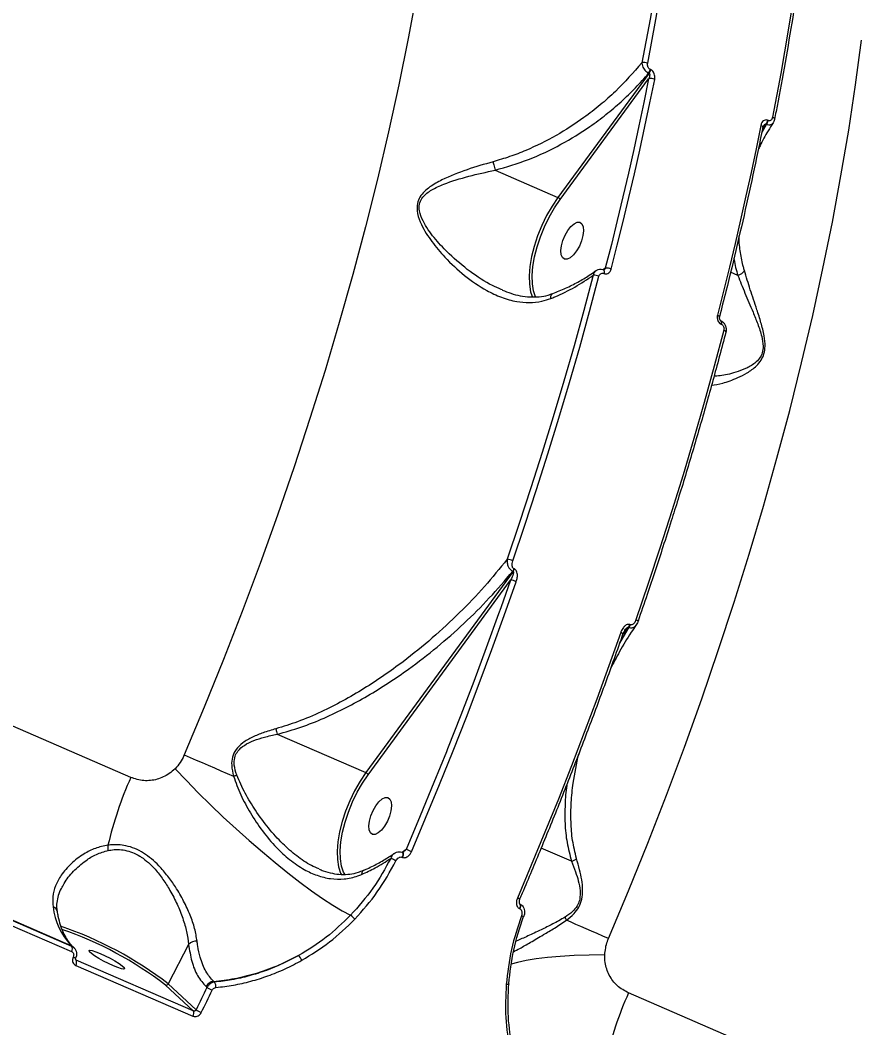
# Model space of a CAD drawing. Header units: millimetres. Extents: x -6901 to 7060, y -7557 to 6158.
# Drawn here: x 2830.2 to 3019.5, y -3269.2 to -3041.9 of the extents above; entities that cross this region are included whole.
import ezdxf

# ---------------------------------------------------------------- set-up
doc = ezdxf.new("R2010")
doc.units = ezdxf.units.MM
for name, color, linetype in [('DIKOM_ОБЪЕКТ', 7, 'Continuous'), ('DIKOM_РАЗМЕР_ЗОНА', 7, 'Continuous'), ('DIKOM_РАЗМЕР_ОБЪЕКТА', 7, 'Continuous')]:
    doc.layers.add(name, color=color, linetype=linetype)
doc.styles.add('style1', font='arial.ttf', dxfattribs={"width": 0.8})
doc.dimstyles.new('1-50', dxfattribs={"dimtxt": 300, "dimasz": 200, "dimexe": 100, "dimexo": 0, "dimgap": 100, "dimtad": 1, "dimtxsty": 'style1', "dimcen": 200, "dimclrd": 7, "dimclre": 7, "dimclrt": 7, "dimadec": 1, "dimazin": 2, "dimtfac": 1, "dimtmove": 0, "dimatfit": 2, "dimfxl": 0, "dimlwd": 25, "dimlwe": 18, "dimarcsym": 0})

# ---------------------------------------------------------------- blocks, each defined once
blk = doc.blocks.new('*D1')
at = {"layer": 'Defpoints', "color": 0, "transparency": 16777216}
for p in [(-4076.66, -462.32), (4983.51, -3127.59), (4983.51, -6854.07)]:
    blk.add_point(p, dxfattribs=at)
at = {"layer": 'DIKOM_РАЗМЕР_ОБЪЕКТА', "color": 7, "lineweight": 18, "transparency": 16777216}
for p, q in [((-4076.66, -462.32), (-4076.66, -6954.07)), ((4983.51, -3127.59), (4983.51, -6954.07))]:
    blk.add_line(p, q, dxfattribs=at)
at = {"layer": 'DIKOM_РАЗМЕР_ОБЪЕКТА', "color": 7, "lineweight": 25, "transparency": 16777216}
blk.add_line((-3876.66, -6854.07), (4783.51, -6854.07), dxfattribs=at)
at = {"layer": 'DIKOM_РАЗМЕР_ОБЪЕКТА', "color": 7, "transparency": 16777216}
for points in [[(-3876.66, -6820.74), (-3876.66, -6887.4), (-4076.66, -6854.07)], [(4783.51, -6820.74), (4783.51, -6887.4), (4983.51, -6854.07)]]:
    blk.add_solid(points, dxfattribs=at)
at = {"layer": 'DIKOM_РАЗМЕР_ОБЪЕКТА', "color": 7, "transparency": 16777216, "insert": (453.43, -6600.9), "char_height": 300, "attachment_point": 5, "style": 'style1'}
blk.add_mtext('9050', dxfattribs=at)
blk = doc.blocks.new('*D2')
at = {"layer": 'Defpoints', "color": 0, "transparency": 16777216}
for p in [(-1102.73, 4151.17), (-5819.23, -4492.42), (4721.24, -4492.42)]:
    blk.add_point(p, dxfattribs=at)
at = {"layer": 'DIKOM_РАЗМЕР_ОБЪЕКТА', "color": 7, "lineweight": 18, "transparency": 16777216}
for p, q in [((-1102.73, 4151.17), (-5919.23, 4151.17)), ((4721.24, -4492.42), (-5919.23, -4492.42))]:
    blk.add_line(p, q, dxfattribs=at)
at = {"layer": 'DIKOM_РАЗМЕР_ОБЪЕКТА', "color": 7, "lineweight": 25, "transparency": 16777216}
blk.add_line((-5819.23, 3951.17), (-5819.23, -4292.42), dxfattribs=at)
at = {"layer": 'DIKOM_РАЗМЕР_ОБЪЕКТА', "color": 7, "transparency": 16777216}
for points in [[(-5852.56, 3951.17), (-5785.89, 3951.17), (-5819.23, 4151.17)], [(-5852.56, -4292.42), (-5785.89, -4292.42), (-5819.23, -4492.42)]]:
    blk.add_solid(points, dxfattribs=at)
at = {"layer": 'DIKOM_РАЗМЕР_ОБЪЕКТА', "color": 7, "transparency": 16777216, "insert": (-6072.4, -170.63), "char_height": 300, "attachment_point": 5, "rotation": 90, "style": 'style1'}
blk.add_mtext('8650', dxfattribs=at)
blk = doc.blocks.new('*D3')
at = {"layer": 'Defpoints', "color": 0, "transparency": 16777216}
for p in [(-1553.27, 6158.28), (-6450.85, -6312.94), (5659.92, -6312.94)]:
    blk.add_point(p, dxfattribs=at)
at = {"layer": 'DIKOM_РАЗМЕР_ЗОНА', "color": 7, "lineweight": 18, "transparency": 16777216}
for p, q in [((-1553.27, 6158.28), (-6550.85, 6158.28)), ((5659.92, -6312.94), (-6550.85, -6312.94))]:
    blk.add_line(p, q, dxfattribs=at)
at = {"layer": 'DIKOM_РАЗМЕР_ЗОНА', "color": 7, "lineweight": 25, "transparency": 16777216}
blk.add_line((-6450.85, 5958.28), (-6450.85, -6112.94), dxfattribs=at)
at = {"layer": 'DIKOM_РАЗМЕР_ЗОНА', "color": 7, "transparency": 16777216}
for points in [[(-6484.18, 5958.28), (-6417.52, 5958.28), (-6450.85, 6158.28)], [(-6484.18, -6112.94), (-6417.52, -6112.94), (-6450.85, -6312.94)]]:
    blk.add_solid(points, dxfattribs=at)
at = {"layer": 'DIKOM_РАЗМЕР_ЗОНА', "color": 7, "transparency": 16777216, "insert": (-6704.02, -77.33), "char_height": 300, "attachment_point": 5, "rotation": 90, "style": 'style1'}
blk.add_mtext('12500', dxfattribs=at)
blk = doc.blocks.new('*D4')
at = {"layer": 'Defpoints', "color": 0, "transparency": 16777216}
for p in [(-5588.2, -1083.32), (7059.54, -2218.88), (7059.54, -7457.08)]:
    blk.add_point(p, dxfattribs=at)
at = {"layer": 'DIKOM_РАЗМЕР_ЗОНА', "color": 7, "lineweight": 18, "transparency": 16777216}
for p, q in [((-5588.2, -1083.32), (-5588.2, -7557.08)), ((7059.54, -2218.88), (7059.54, -7557.08))]:
    blk.add_line(p, q, dxfattribs=at)
at = {"layer": 'DIKOM_РАЗМЕР_ЗОНА', "color": 7, "lineweight": 25, "transparency": 16777216}
blk.add_line((-5388.2, -7457.08), (6859.54, -7457.08), dxfattribs=at)
at = {"layer": 'DIKOM_РАЗМЕР_ЗОНА', "color": 7, "transparency": 16777216}
for points in [[(-5388.2, -7423.74), (-5388.2, -7490.41), (-5588.2, -7457.08)], [(6859.54, -7423.74), (6859.54, -7490.41), (7059.54, -7457.08)]]:
    blk.add_solid(points, dxfattribs=at)
at = {"layer": 'DIKOM_РАЗМЕР_ЗОНА', "color": 7, "transparency": 16777216, "insert": (735.67, -7203.9), "char_height": 300, "attachment_point": 5, "style": 'style1'}
blk.add_mtext('12650', dxfattribs=at)

msp = doc.modelspace()

# ---------------------------------------------------------------- linework, layer by layer
at = {"layer": 'DIKOM_ОБЪЕКТ', "color": 7, "linetype": 'Continuous', "lineweight": 15}
for p, q in [((2972.006, -3053.9), (2951.458, -3081.893)), ((2971.921, -3053.863), (2972.006, -3053.9)), ((2972.371, -3053.068), (2972.285, -3053.031)), ((2951.957, -3082.361), (2971.917, -3055.169)), ((2998.501, -3065.375), (2997.424, -3067.231)), ((2997.577, -3066.481), (2998.416, -3065.338)), ((2998.416, -3065.338), (2998.501, -3065.375)), ((2998.866, -3064.542), (2998.78, -3064.505)), ((2937.296, -3075.76), (2951.458, -3081.893)), ((2855.134, -3212.704), (2566.277, -3087.606)), ((2962.144, -3097.865), (2961.683, -3098.248)), ((2961.718, -3098.24), (2961.745, -3098.252)), ((2961.832, -3099.014), (2961.859, -3099.025)), ((2992.03, -3099.464), (2990.386, -3098.752)), ((2938.94, -3102.752), (2938.675, -3102.634)), ((2945.341, -3103.38), (2945.706, -3104.422)), ((2988.155, -3109.69), (2988.182, -3109.701)), ((2988.268, -3110.463), (2988.296, -3110.475)), ((2941.647, -3165.691), (2941.546, -3165.647)), ((2941.357, -3166.253), (2908.157, -3211.63)), ((2908.656, -3212.097), (2940.789, -3168.178)), ((2940.789, -3168.178), (2938.576, -3174.447)), ((2941.256, -3166.209), (2941.357, -3166.253)), ((2967.476, -3178.85), (2965.365, -3182.43)), ((2965.98, -3180.69), (2967.376, -3178.807)), ((2967.376, -3178.807), (2967.476, -3178.85)), ((2967.772, -3178.282), (2967.672, -3178.239)), ((2888.145, -3202.963), (2908.157, -3211.63)), ((2773.136, -3220.937), (2841.637, -3250.603)), ((2773.258, -3222.299), (2841.758, -3251.965)), ((2841.858, -3250.809), (2773.358, -3221.143)), ((2916.335, -3229.617), (2916.407, -3229.648)), ((2917.202, -3228.929), (2916.364, -3229.63)), ((2954.527, -3231.605), (2947.676, -3228.638)), ((2916.34, -3230.704), (2916.412, -3230.736)), ((2942.776, -3242.281), (2942.853, -3242.314)), ((2942.781, -3241.198), (2942.848, -3241.227)), ((2841.637, -3250.603), (2841.858, -3250.809)), ((2842.089, -3250.898), (2842.312, -3251.104)), ((2868.156, -3250.372), (2863.571, -3259.265)), ((2842.818, -3253.933), (2842.657, -3253.783)), ((2842.818, -3253.933), (2842.706, -3253.856)), ((2869.228, -3265.37), (2842.818, -3253.933)), ((2842.716, -3255.094), (2869.125, -3266.532)), ((2874.011, -3258.878), (2873.826, -3258.706)), ((2862.931, -3259.527), (2869.228, -3265.37)), ((2869.849, -3265.092), (2863.571, -3259.265)), ((2872.112, -3259.885), (2872.313, -3260.072)), ((3256.232, -3386.411), (2967.375, -3261.314))]:
    msp.add_line(p, q, dxfattribs=at)
at = {"layer": 'DIKOM_ОБЪЕКТ', "color": 7, "linetype": 'Continuous', "lineweight": 15, "flags": 128}
for points in [[(2980.758, -2975.443), (2980.021, -2984.576), (2979.123, -2993.83), (2978.063, -3003.196), (2976.844, -3012.67), (2975.465, -3022.245), (2973.928, -3031.913), (2972.234, -3041.669), (2970.384, -3051.506)], [(2971.704, -3051.625), (2973.559, -3041.767), (2975.257, -3031.989), (2976.797, -3022.299), (2978.179, -3012.703), (2979.401, -3003.209), (2980.463, -2993.821), (2981.363, -2984.547), (2982.102, -2975.394)], [(3010.261, -2987.589), (3009.522, -2996.743), (3008.622, -3006.016), (3007.56, -3015.404), (3006.338, -3024.899), (3004.956, -3034.494), (3003.416, -3044.184), (3001.718, -3053.962), (2999.864, -3063.82)], [(2919.635, -3035.613), (2917.7, -3046.025), (2915.575, -3056.528), (2913.261, -3067.113), (2910.76, -3077.77), (2908.075, -3088.489), (2905.207, -3099.26), (2902.161, -3110.074), (2898.938, -3120.919), (2895.541, -3131.787), (2891.975, -3142.666), (2888.241, -3153.548), (2884.344, -3164.421), (2880.287, -3175.275), (2876.074, -3186.102), (2871.709, -3196.889), (2867.195, -3207.628)], [(2962.848, -3249.053), (2967.361, -3238.314), (2971.727, -3227.527), (2975.94, -3216.701), (2979.997, -3205.846), (2983.894, -3194.973), (2987.628, -3184.092), (2991.194, -3173.212), (2994.591, -3162.345), (2997.814, -3151.499), (3000.86, -3140.685), (3003.728, -3129.914), (3006.413, -3119.195), (3008.914, -3108.538), (3011.228, -3097.953), (3013.353, -3087.45), (3015.288, -3077.039), (3017.029, -3066.729), (3018.577, -3056.53), (3019.928, -3046.452)], [(2971.917, -3055.169), (2970.846, -3060.446), (2969.732, -3065.741), (2968.574, -3071.056), (2967.373, -3076.387), (2966.13, -3081.735), (2964.843, -3087.098), (2963.515, -3092.475), (2962.144, -3097.865)], [(2963.481, -3098.075), (2964.856, -3092.672), (2966.187, -3087.282), (2967.477, -3081.906), (2968.723, -3076.546), (2969.927, -3071.201), (2971.087, -3065.875), (2972.204, -3060.566), (2973.277, -3055.277)], [(2997.211, -3065.642), (2996.138, -3070.931), (2995.021, -3076.24), (2993.861, -3081.567), (2992.657, -3086.911), (2991.411, -3092.271), (2990.121, -3097.647), (2988.789, -3103.037), (2987.415, -3108.44)], [(2997.657, -3066.087), (2997.66, -3066.05), (2997.638, -3065.968), (2997.58, -3065.883), (2997.486, -3065.798), (2997.362, -3065.717), (2997.211, -3065.642)], [(3000.308, -3064.268), (3000.31, -3064.212), (3000.282, -3064.132), (3000.221, -3064.05), (3000.128, -3063.969), (3000.008, -3063.891), (2999.864, -3063.82)], [(2951.458, -3081.893), (2950.137, -3083.846), (2948.912, -3085.977), (2947.813, -3088.236), (2946.864, -3090.571), (2946.089, -3092.927), (2945.505, -3095.249), (2945.126, -3097.483), (2944.96, -3099.576), (2945.013, -3101.479), (2945.282, -3103.149), (2945.341, -3103.38)], [(2946.484, -3104.437), (2946.431, -3104.327), (2945.967, -3102.972), (2945.706, -3101.353), (2945.655, -3099.508), (2945.816, -3097.478), (2946.183, -3095.312), (2946.75, -3093.06), (2947.502, -3090.776), (2948.421, -3088.512), (2949.488, -3086.321), (2950.675, -3084.255), (2951.957, -3082.361)], [(2954.396, -3088.453), (2955.119, -3087.814), (2955.806, -3087.485), (2956.403, -3087.493), (2956.86, -3087.838), (2957.141, -3088.492), (2957.223, -3089.402), (2957.099, -3090.493), (2956.779, -3091.678), (2956.29, -3092.861), (2955.67, -3093.946), (2954.971, -3094.844), (2954.248, -3095.484), (2953.56, -3095.813), (2952.963, -3095.805), (2952.506, -3095.459), (2952.225, -3094.806), (2952.143, -3093.896), (2952.267, -3092.804), (2952.587, -3091.619), (2953.076, -3090.436), (2953.696, -3089.352), (2954.396, -3088.453)], [(2959.422, -3099.441), (2957.303, -3107.395), (2955.094, -3115.371), (2952.797, -3123.365), (2950.412, -3131.374), (2947.941, -3139.394), (2945.385, -3147.423), (2942.744, -3155.457), (2940.02, -3163.492)], [(2941.274, -3163.858), (2944.003, -3155.806), (2946.65, -3147.754), (2949.212, -3139.708), (2951.688, -3131.669), (2954.078, -3123.643), (2956.381, -3115.631), (2958.594, -3107.637), (2960.718, -3099.666)], [(2961.718, -3098.24), (2961.724, -3098.243), (2961.807, -3098.315), (2961.862, -3098.436), (2961.884, -3098.6), (2961.874, -3098.796), (2961.832, -3099.014)], [(2961.742, -3098.251), (2961.751, -3098.255), (2961.834, -3098.327), (2961.889, -3098.448), (2961.912, -3098.612), (2961.901, -3098.808), (2961.859, -3099.025)], [(2987.871, -3108.838), (2987.874, -3108.803), (2987.849, -3108.736), (2987.788, -3108.664), (2987.692, -3108.588), (2987.567, -3108.513), (2987.415, -3108.44)], [(2988.152, -3109.688), (2988.161, -3109.692), (2988.244, -3109.764), (2988.298, -3109.886), (2988.321, -3110.049), (2988.311, -3110.246), (2988.268, -3110.463)], [(2988.182, -3109.701), (2988.188, -3109.704), (2988.271, -3109.776), (2988.326, -3109.897), (2988.348, -3110.061), (2988.338, -3110.257), (2988.296, -3110.475)], [(2988.878, -3111.861), (2986.716, -3119.972), (2984.461, -3128.106), (2982.114, -3136.259), (2979.677, -3144.427), (2977.15, -3152.607), (2974.535, -3160.794), (2971.833, -3168.987), (2969.044, -3177.181)], [(2989.335, -3112.256), (2989.334, -3112.207), (2989.303, -3112.142), (2989.239, -3112.073), (2989.144, -3112.001), (2989.022, -3111.93), (2988.878, -3111.861)], [(2918.432, -3229.451), (2921.627, -3221.901), (2924.755, -3214.328), (2927.817, -3206.734), (2930.81, -3199.122), (2933.733, -3191.496), (2936.586, -3183.857), (2939.367, -3176.21), (2942.076, -3168.556)], [(2938.576, -3174.447), (2938.087, -3175.814), (2935.313, -3183.443), (2932.467, -3191.064), (2929.55, -3198.672), (2926.564, -3206.266), (2926.309, -3206.905)], [(2965.631, -3180.005), (2962.955, -3187.537), (2960.209, -3195.064), (2957.394, -3202.582), (2954.51, -3210.088), (2951.559, -3217.579), (2948.542, -3225.053), (2945.46, -3232.506), (2942.314, -3239.937)], [(2926.309, -3206.905), (2923.51, -3213.842), (2920.389, -3221.397), (2917.202, -3228.929)], [(2867.195, -3207.628), (2868.517, -3208.2), (2869.862, -3208.781), (2871.228, -3209.371), (2872.613, -3209.969), (2874.015, -3210.573), (2875.432, -3211.183), (2876.862, -3211.798), (2878.301, -3212.417)], [(2865.11, -3210.743), (2867.66, -3213.431), (2870.343, -3216.162), (2873.133, -3218.908), (2876.002, -3221.642), (2878.922, -3224.336), (2881.864, -3226.966), (2884.799, -3229.504), (2887.698, -3231.925), (2890.532, -3234.206), (2893.274, -3236.324), (2895.896, -3238.257), (2898.373, -3239.989), (2900.679, -3241.499), (2902.793, -3242.776), (2904.693, -3243.804)], [(2908.157, -3211.63), (2906.836, -3213.583), (2905.611, -3215.714), (2904.511, -3217.973), (2903.563, -3220.308), (2902.788, -3222.664), (2902.204, -3224.986), (2901.824, -3227.22), (2901.659, -3229.313), (2901.712, -3231.216), (2901.981, -3232.886), (2902.04, -3233.117)], [(2903.373, -3234.529), (2903.13, -3234.063), (2902.665, -3232.709), (2902.405, -3231.089), (2902.354, -3229.243), (2902.515, -3227.214), (2902.882, -3225.048), (2903.449, -3222.796), (2904.201, -3220.512), (2905.121, -3218.247), (2906.187, -3216.057), (2907.375, -3213.991), (2908.656, -3212.097)], [(2911.094, -3218.19), (2911.817, -3217.551), (2912.505, -3217.222), (2913.102, -3217.23), (2913.559, -3217.575), (2913.84, -3218.229), (2913.922, -3219.138), (2913.798, -3220.23), (2913.478, -3221.415), (2912.989, -3222.598), (2912.369, -3223.683), (2911.669, -3224.581), (2910.946, -3225.221), (2910.259, -3225.55), (2909.662, -3225.541), (2909.205, -3225.196), (2908.924, -3224.542), (2908.842, -3223.633), (2908.966, -3222.541), (2909.286, -3221.356), (2909.775, -3220.173), (2910.395, -3219.089), (2911.094, -3218.19)], [(2916.334, -3229.617), (2916.387, -3229.65), (2916.465, -3229.77), (2916.5, -3229.952), (2916.49, -3230.182), (2916.435, -3230.439), (2916.34, -3230.704)], [(2916.411, -3229.65), (2916.459, -3229.682), (2916.537, -3229.802), (2916.572, -3229.984), (2916.562, -3230.213), (2916.507, -3230.47), (2916.412, -3230.736)], [(2902.04, -3233.117), (2902.46, -3234.282), (2902.628, -3234.614)], [(2942.777, -3241.196), (2942.824, -3241.228), (2942.901, -3241.349), (2942.936, -3241.531), (2942.925, -3241.76), (2942.871, -3242.016), (2942.776, -3242.281)], [(2942.847, -3241.227), (2942.902, -3241.262), (2942.979, -3241.383), (2943.014, -3241.565), (2943.003, -3241.793), (2942.948, -3242.05), (2942.853, -3242.314)], [(2962.848, -3249.053), (2961.552, -3248.491), (2960.284, -3247.941), (2959.045, -3247.403), (2957.837, -3246.877), (2956.663, -3246.366), (2955.524, -3245.869), (2954.422, -3245.388), (2953.358, -3244.922)], [(2841.637, -3250.603), (2841.941, -3250.777), (2842.089, -3250.898)], [(2851.237, -3255.211), (2850.13, -3254.701), (2848.99, -3254.119), (2847.909, -3253.511), (2846.976, -3252.928), (2846.265, -3252.416), (2845.835, -3252.017), (2845.72, -3251.762), (2845.93, -3251.674), (2846.447, -3251.759), (2847.23, -3252.009), (2848.215, -3252.406), (2849.322, -3252.916), (2850.463, -3253.498), (2851.543, -3254.105), (2852.477, -3254.689), (2853.187, -3255.2), (2853.617, -3255.6), (2853.732, -3255.854), (2853.523, -3255.942), (2853.005, -3255.858), (2852.223, -3255.607), (2851.237, -3255.211)], [(2962.016, -3252.711), (2958.469, -3252.759), (2955.116, -3252.875), (2951.988, -3253.059), (2949.119, -3253.307), (2946.535, -3253.618), (2944.262, -3253.989), (2942.323, -3254.416), (2940.915, -3254.832)], [(2872.313, -3260.072), (2872.006, -3260.7), (2871.699, -3261.329), (2871.392, -3261.957), (2871.084, -3262.584), (2870.776, -3263.212), (2870.468, -3263.839), (2870.159, -3264.465), (2869.849, -3265.092)], [(2871.028, -3265.727), (2871.338, -3265.099), (2871.647, -3264.471), (2871.957, -3263.842), (2872.266, -3263.213), (2872.574, -3262.584), (2872.882, -3261.955), (2873.19, -3261.325), (2873.497, -3260.695)], [(2940.357, -3259.249), (2940.401, -3259.287), (2940.41, -3259.324), (2940.384, -3259.358), (2940.324, -3259.387), (2940.232, -3259.411), (2940.111, -3259.43), (2939.966, -3259.441), (2939.801, -3259.445)]]:
    msp.add_lwpolyline(points, dxfattribs=at)
at = {"layer": 'DIKOM_ОБЪЕКТ', "color": 7, "linetype": 'Continuous', "lineweight": 15}
for centre, radius, start, end in [((2970.876, -3053.431), 1.986, 65.35054, 104.34269), ((2970.159, -3052.595), 2.17, 324.24998, 348.42328), ((2970.246, -3052.633), 2.169, 324.24843, 348.4386), ((2972.454, -3057.025), 1.932, 64.78263, 106.15133), ((2996.657, -3064.071), 2.167, 324.2392, 348.44782), ((2996.739, -3064.107), 2.171, 324.25996, 348.42706), ((2951.114, -3082.759), 0.932, 25.26384, 68.3248), ((2959.645, -3102.003), 2.572, 65.32953, 94.97265), ((2962.454, -3100.257), 2.412, 64.79129, 97.38726), ((2939.332, -3168.165), 4.724, 65.73789, 81.62853), ((2939.495, -3164.945), 2.169, 324.32905, 341.10183), ((2939.591, -3164.986), 2.174, 324.34875, 341.08213), ((2940.119, -3172.84), 4.71, 65.457, 81.82372), ((2968.849, -3178.008), 0.85, 37.25701, 76.7481), ((2965.63, -3177.539), 2.158, 323.9964, 341.0608), ((2965.731, -3177.582), 2.158, 323.9964, 341.0608), ((2965.445, -3180.83), 0.846, 37.68917, 77.29716), ((2934.344, -3247.853), 86.659, 156.07107, 166.74939), ((2871.944, -3192.27), 21.126, 287.51289, 289.60359), ((2907.812, -3212.499), 0.935, 25.46272, 68.35276), ((2846.623, -3228.712), 3.446, 352.32242, 12.09475), ((2886.208, -3303.631), 80.876, 66.51988, 67.46676), ((2903.379, -3253.562), 24.87, 62.33612, 65.33612), ((2953.7, -3228.8), 2.925, 286.41879, 311.86907), ((2937.363, -3251.782), 12.837, 64.80349, 67.31589), ((2852.651, -3240.268), 15.104, 186.07153, 223.17754), ((2837.176, -3243.135), 1.348, 11.84214, 70.26017), ((2901.59, -3248.309), 5.471, 41.79236, 55.43634), ((2944.714, -3240.109), 4.078, 248.56997, 256.50165), ((2950.031, -3245.952), 3.483, 17.18988, 29.60148), ((2811.76, -3326.772), 85.097, 52.49374, 71.11924), ((2812.54, -3325.245), 82.814, 52.52007, 70.93367), ((2869.917, -3252.107), 2.472, 85.98738, 135.40091), ((2840.795, -3251.299), 1.171, 325.35155, 24.76532), ((2842.734, -3252.248), 1.136, 238.56307, 267.51438), ((2841.751, -3254.424), 1.175, 325.21332, 24.69114), ((2890.889, -3255.094), 3.04, 21.97361, 46.51637), ((2874.049, -3260.866), 2.172, 95.89049, 153.13755), ((2872.521, -3259.931), 1.825, 355.04136, 35.2497), ((2863.108, -3259.045), 0.513, 249.86122, 334.58234), ((2876.44, -3253.666), 7.62, 237.20404, 247.27793), ((3046.599, -3296.467), 86.673, 156.07192, 166.74855), ((2868.161, -3265.861), 1.175, 325.19951, 24.70494), ((2873.619, -3259.512), 6.733, 235.95797, 247.3676)]:
    msp.add_arc(centre, radius, start, end, dxfattribs=at)
for points, knots in [([(3010.697, -2988.099), (3010.571, -2989.771), (3010.207, -2994.62), (3009.468, -3002.75), (3008.423, -3012.524), (3007.2, -3022.42), (3005.803, -3032.427), (3004.232, -3042.538), (3002.518, -3052.567), (3001.171, -3059.832), (3000.422, -3063.683), (3000.308, -3064.268)], [0, 0, 0, 0, 0.06885, 0.1996948, 0.3305361, 0.4613733, 0.5922059, 0.7230326, 0.8538572, 0.9777913, 1, 1, 1, 1]), ([(2970.384, -3051.506), (2968.47, -3053.715), (2965.576, -3057.054), (2961.018, -3061.067), (2956.635, -3064.474), (2951.108, -3068.042), (2945.403, -3070.868), (2940.588, -3072.745), (2938.08, -3073.482), (2936.826, -3073.85)], [0, 0, 0, 0, 0.222715, 0.3367359, 0.4507489, 0.6310039, 0.8132765, 0.906647, 1, 1, 1, 1]), ([(2970.384, -3051.506), (2970.384, -3051.539), (2970.388, -3051.764), (2970.474, -3052.189), (2970.729, -3052.746), (2971.068, -3053.216), (2971.47, -3053.61), (2971.769, -3053.778), (2971.921, -3053.863)], [0, 0, 0, 0, 0.0391353, 0.2683055, 0.4664159, 0.6436645, 0.8199443, 1, 1, 1, 1]), ([(2972.285, -3053.031), (2972.209, -3052.988), (2972.057, -3052.904), (2971.875, -3052.678), (2971.742, -3052.399), (2971.669, -3052.058), (2971.674, -3051.792), (2971.701, -3051.647), (2971.704, -3051.625)], [0, 0, 0, 0, 0.1673725, 0.3345377, 0.5092, 0.7131304, 0.9577384, 1, 1, 1, 1]), ([(2937.294, -3075.758), (2939.832, -3075.013), (2944.975, -3073.504), (2952.138, -3070.068), (2957.892, -3066.529), (2962.337, -3063.222), (2965.768, -3060.305), (2969.001, -3057.197), (2970.948, -3054.974), (2971.921, -3053.863)], [0, 0, 0, 0, 0.1852062, 0.3752203, 0.5580258, 0.6672712, 0.7765203, 0.8882602, 1, 1, 1, 1]), ([(2972.006, -3053.9), (2972.026, -3053.912), (2972.066, -3053.936), (2972.124, -3054.024), (2972.16, -3054.182), (2972.151, -3054.429), (2972.084, -3054.748), (2971.993, -3055.002), (2971.926, -3055.149), (2971.917, -3055.169)], [0, 0, 0, 0, 0.0552325, 0.1097747, 0.2436744, 0.4175639, 0.6518255, 0.9519076, 1, 1, 1, 1]), ([(2973.277, -3055.277), (2973.283, -3055.246), (2973.326, -3055.017), (2973.334, -3054.596), (2973.215, -3054.054), (2973.003, -3053.616), (2972.722, -3053.265), (2972.488, -3053.134), (2972.371, -3053.068)], [0, 0, 0, 0, 0.0392545, 0.2872366, 0.4952269, 0.6709985, 0.8353209, 1, 1, 1, 1]), ([(3000.018, -3065.044), (2999.624, -3065.653), (2998.523, -3067.355), (2997.399, -3069.417), (2996.758, -3070.879), (2996.619, -3071.195)], [0, 0, 0, 0, 0.3039907, 0.850032, 1, 1, 1, 1]), ([(2998.78, -3064.505), (2998.722, -3064.484), (2998.52, -3064.408), (2998.164, -3064.416), (2997.759, -3064.615), (2997.396, -3065.016), (2997.277, -3065.421), (2997.211, -3065.642)], [0, 0, 0, 0, 0.0795941, 0.2757237, 0.4707409, 0.7105383, 1, 1, 1, 1]), ([(2997.792, -3065.751), (2997.79, -3065.753), (2997.763, -3065.783), (2997.696, -3065.901), (2997.673, -3066.043), (2997.665, -3066.093)], [0, 0, 0, 0, 0.0570191, 0.6608455, 1, 1, 1, 1]), ([(2997.795, -3065.755), (2997.851, -3065.679), (2997.958, -3065.534), (2998.125, -3065.395), (2998.26, -3065.333), (2998.346, -3065.317), (2998.395, -3065.332), (2998.416, -3065.338)], [0, 0, 0, 0, 0.3484093, 0.6635771, 0.7939733, 0.9133385, 1, 1, 1, 1]), ([(2998.501, -3065.375), (2998.58, -3065.402), (2998.838, -3065.493), (2999.255, -3065.52), (2999.713, -3065.387), (2999.904, -3065.158), (3000.006, -3065.035)], [0, 0, 0, 0, 0.1250009, 0.4116381, 0.6863471, 1, 1, 1, 1]), ([(2999.864, -3063.82), (2999.821, -3063.968), (2999.744, -3064.229), (2999.511, -3064.482), (2999.257, -3064.602), (2999.033, -3064.604), (2998.905, -3064.557), (2998.866, -3064.542)], [0, 0, 0, 0, 0.3025904, 0.5347426, 0.7254867, 0.917119, 1, 1, 1, 1]), ([(3000.294, -3064.263), (3000.282, -3064.346), (3000.241, -3064.63), (3000.088, -3064.871), (2999.98, -3065.042)], [0, 0, 0, 0, 0.2894221, 1, 1, 1, 1]), ([(2997.657, -3066.087), (2997.29, -3067.908), (2996.226, -3073.189), (2994.336, -3081.987), (2991.931, -3092.498), (2989.758, -3101.457), (2988.362, -3106.917), (2987.871, -3108.838)], [0, 0, 0, 0, 0.1293286, 0.3750777, 0.6208233, 0.8665657, 1, 1, 1, 1]), ([(2936.826, -3073.85), (2934.859, -3074.42), (2930.871, -3075.576), (2926.093, -3077.455), (2922.954, -3079.192), (2921.307, -3080.515), (2920.279, -3081.74), (2919.673, -3083.256), (2919.637, -3085.216), (2920.14, -3086.815), (2921.202, -3089.176), (2922.988, -3091.941), (2926.251, -3095.811), (2930.366, -3099.638), (2934.707, -3102.616), (2938.706, -3104.495), (2941.939, -3105.422), (2945.019, -3105.7), (2947.606, -3105.455), (2949.185, -3104.919), (2949.847, -3104.694)], [0, 0, 0, 0, 0.0952097, 0.1929571, 0.2448005, 0.2710699, 0.2981701, 0.3242907, 0.3503887, 0.3910764, 0.4019419, 0.4719631, 0.5438092, 0.6393967, 0.7378514, 0.7988543, 0.8613645, 0.9113743, 0.9628378, 1, 1, 1, 1]), ([(2936.826, -3073.85), (2936.844, -3073.917), (2936.901, -3074.135), (2937.016, -3074.585), (2937.165, -3075.194), (2937.251, -3075.57), (2937.294, -3075.758)], [0, 0, 0, 0, 0.107433, 0.3494641, 0.6746992, 1, 1, 1, 1]), ([(2938.675, -3102.634), (2938.015, -3102.353), (2935.571, -3101.312), (2931.566, -3098.668), (2927.325, -3095.084), (2923.832, -3091.465), (2921.935, -3088.867), (2920.755, -3086.656), (2920.184, -3085.211), (2920.146, -3083.412), (2920.71, -3082.105), (2921.639, -3081.113), (2922.445, -3080.544), (2923.763, -3079.747), (2926.541, -3078.519), (2931.314, -3077.028), (2935.302, -3076.183), (2937.296, -3075.76)], [0, 0, 0, 0, 0.0473276, 0.1751187, 0.303101, 0.3955438, 0.487638, 0.5014009, 0.5517565, 0.5829109, 0.6139428, 0.6436917, 0.6736332, 0.6799923, 0.7465583, 0.8732316, 1, 1, 1, 1]), ([(2937.296, -3075.76), (2937.296, -3075.76), (2937.295, -3075.759), (2937.294, -3075.759), (2937.294, -3075.758), (2937.294, -3075.758)], [0, 0, 0, 0, 0.4340463, 0.7779871, 1, 1, 1, 1]), ([(2993.513, -3098.4), (2993.439, -3098.135), (2993.065, -3096.804), (2992.63, -3094.345), (2992.271, -3091.974), (2992.349, -3090.681), (2992.359, -3090.521)], [0, 0, 0, 0, 0.1037897, 0.5222349, 0.940761, 1, 1, 1, 1]), ([(2991.152, -3095.604), (2991.161, -3095.687), (2991.307, -3097.006), (2991.682, -3098.275), (2992.034, -3099.465)], [0, 0, 0, 0, 0.0628176, 1, 1, 1, 1]), ([(2949.847, -3104.694), (2950.151, -3104.569), (2952.061, -3103.783), (2955.456, -3102.14), (2958.083, -3100.352), (2959.422, -3099.441)], [0, 0, 0, 0, 0.0849872, 0.5334679, 1, 1, 1, 1]), ([(2950.289, -3103.587), (2951.274, -3103.188), (2953.263, -3102.381), (2955.996, -3100.984), (2958.257, -3099.665), (2959.486, -3098.768), (2959.96, -3098.422)], [0, 0, 0, 0, 0.2715546, 0.5481105, 0.8257602, 1, 1, 1, 1]), ([(2959.984, -3098.448), (2959.85, -3098.568), (2959.572, -3098.817), (2959.473, -3099.228), (2959.422, -3099.441)], [0, 0, 0, 0, 0.4818329, 1, 1, 1, 1]), ([(2960.036, -3098.437), (2960.105, -3098.379), (2960.341, -3098.183), (2960.882, -3098.075), (2961.408, -3098.085), (2961.659, -3098.233), (2961.708, -3098.262)], [0, 0, 0, 0, 0.1518226, 0.5159865, 0.9048795, 1, 1, 1, 1]), ([(2960.718, -3099.666), (2960.76, -3099.55), (2960.844, -3099.319), (2961.09, -3099.071), (2961.387, -3098.943), (2961.648, -3098.945), (2961.789, -3098.998), (2961.832, -3099.014)], [0, 0, 0, 0, 0.2336754, 0.4673337, 0.6955607, 0.9087146, 1, 1, 1, 1]), ([(2961.741, -3098.248), (2961.754, -3098.253), (2961.791, -3098.268), (2961.796, -3098.267), (2961.838, -3098.24), (2961.862, -3098.225)], [0, 0, 0, 0, 0.1853455, 0.5427919, 1, 1, 1, 1]), ([(2962.144, -3097.865), (2962.1, -3097.944), (2962.024, -3098.078), (2961.908, -3098.18), (2961.859, -3098.222)], [0, 0, 0, 0, 0.5836009, 1, 1, 1, 1]), ([(2961.859, -3099.025), (2961.922, -3099.049), (2962.128, -3099.126), (2962.508, -3099.131), (2962.94, -3098.947), (2963.299, -3098.585), (2963.421, -3098.245), (2963.481, -3098.075)], [0, 0, 0, 0, 0.0931671, 0.3038798, 0.5302098, 0.7651659, 1, 1, 1, 1]), ([(2986.083, -3124.27), (2986.891, -3124.146), (2988.581, -3123.886), (2991.491, -3122.835), (2994.148, -3121.503), (2995.994, -3120.225), (2997.296, -3118.708), (2997.992, -3117.192), (2998.253, -3115.28), (2997.985, -3112.85), (2997.268, -3110.087), (2996.155, -3106.589), (2994.794, -3102.611), (2993.943, -3099.812), (2993.513, -3098.4)], [0, 0, 0, 0, 0.1325949, 0.2771337, 0.3581986, 0.4408108, 0.4869638, 0.5262375, 0.5657501, 0.618621, 0.6892945, 0.7618434, 0.8798186, 1, 1, 1, 1]), ([(2992.03, -3099.464), (2992.551, -3100.775), (2993.6, -3103.417), (2995.204, -3107.122), (2996.535, -3110.415), (2997.403, -3112.955), (2997.802, -3115.222), (2997.604, -3116.973), (2996.917, -3118.309), (2995.607, -3119.573), (2993.723, -3120.579), (2991.012, -3121.544), (2988.496, -3122.149), (2987.098, -3122.204), (2986.648, -3122.222)], [0, 0, 0, 0, 0.1297361, 0.2615721, 0.3377762, 0.4152452, 0.4694141, 0.5086127, 0.5477865, 0.5953261, 0.6821715, 0.7714875, 0.9263059, 1, 1, 1, 1]), ([(2992.034, -3099.465), (2992.033, -3099.465), (2992.033, -3099.465), (2992.031, -3099.465), (2992.031, -3099.464), (2992.03, -3099.464)], [0, 0, 0, 0, 0.303783, 0.6854285, 1, 1, 1, 1]), ([(2992.034, -3099.465), (2992.245, -3099.387), (2992.669, -3099.232), (2993.137, -3098.89), (2993.396, -3098.602), (2993.486, -3098.447), (2993.513, -3098.4)], [0, 0, 0, 0, 0.3252803, 0.6505302, 0.8925485, 1, 1, 1, 1]), ([(2938.915, -3102.79), (2939.561, -3103.048), (2940.899, -3103.585), (2942.978, -3104.105), (2945.118, -3104.384), (2947.224, -3104.331), (2948.952, -3104.066), (2949.935, -3103.681), (2950.283, -3103.545)], [0, 0, 0, 0, 0.1683122, 0.3486835, 0.5379142, 0.7235668, 0.902021, 1, 1, 1, 1]), ([(2949.847, -3104.694), (2949.846, -3104.669), (2949.839, -3104.463), (2949.878, -3104.102), (2950.035, -3103.728), (2950.219, -3103.637), (2950.305, -3103.595)], [0, 0, 0, 0, 0.0449649, 0.3630943, 0.7055251, 1, 1, 1, 1]), ([(2987.415, -3108.44), (2987.389, -3108.586), (2987.332, -3108.899), (2987.398, -3109.397), (2987.589, -3109.862), (2987.883, -3110.246), (2988.14, -3110.391), (2988.268, -3110.463)], [0, 0, 0, 0, 0.1890321, 0.4045115, 0.6068742, 0.8033931, 1, 1, 1, 1]), ([(2987.877, -3108.841), (2987.867, -3108.877), (2987.838, -3108.977), (2987.845, -3109.174), (2987.897, -3109.373), (2987.971, -3109.52), (2988.052, -3109.621), (2988.12, -3109.674), (2988.143, -3109.682), (2988.151, -3109.686)], [0, 0, 0, 0, 0.1232888, 0.3445412, 0.5154969, 0.6583707, 0.781687, 0.9141459, 1, 1, 1, 1]), ([(2988.176, -3109.716), (2988.22, -3109.73), (2988.467, -3109.808), (2988.847, -3110.146), (2989.247, -3110.724), (2989.418, -3111.457), (2989.455, -3112.014), (2989.335, -3112.255), (2989.334, -3112.255)], [0, 0, 0, 0, 0.0461437, 0.2607141, 0.4870069, 0.731931, 0.9994699, 1, 1, 1, 1]), ([(2988.296, -3110.475), (2988.383, -3110.524), (2988.557, -3110.622), (2988.758, -3110.884), (2988.889, -3111.203), (2988.936, -3111.546), (2988.896, -3111.761), (2988.878, -3111.861)], [0, 0, 0, 0, 0.1951491, 0.3900896, 0.5932401, 0.8111012, 1, 1, 1, 1]), ([(2989.335, -3112.256), (2988.843, -3114.122), (2987.417, -3119.535), (2984.935, -3128.525), (2981.83, -3139.233), (2979.186, -3148.013), (2977.523, -3153.227), (2977.002, -3154.857)], [0, 0, 0, 0, 0.1321894, 0.3833606, 0.6345324, 0.8856996, 1, 1, 1, 1]), ([(2977.002, -3154.857), (2976.387, -3156.809), (2974.643, -3162.342), (2972.134, -3169.891), (2970.215, -3175.485), (2969.526, -3177.493)], [0, 0, 0, 0, 0.2588421, 0.7338455, 1, 1, 1, 1]), ([(2940.02, -3163.492), (2938.344, -3165.564), (2934.991, -3169.709), (2929.32, -3175.631), (2923.204, -3181.31), (2916.064, -3187.105), (2909.275, -3191.802), (2903.019, -3195.47), (2898.036, -3197.999), (2892.992, -3200.178), (2889.505, -3201.242), (2887.86, -3201.744)], [0, 0, 0, 0, 0.1269763, 0.2539568, 0.383673, 0.513376, 0.674673, 0.7565615, 0.8384275, 0.9238217, 1, 1, 1, 1]), ([(2940.02, -3163.492), (2940.004, -3163.769), (2939.973, -3164.314), (2940.206, -3165.086), (2940.541, -3165.636), (2940.887, -3166), (2941.131, -3166.138), (2941.256, -3166.209)], [0, 0, 0, 0, 0.2736332, 0.5372833, 0.7208206, 0.8565602, 1, 1, 1, 1]), ([(2941.546, -3165.647), (2941.484, -3165.61), (2941.36, -3165.536), (2941.216, -3165.308), (2941.113, -3164.944), (2941.113, -3164.427), (2941.218, -3164.055), (2941.274, -3163.858)], [0, 0, 0, 0, 0.1190023, 0.2374746, 0.4123207, 0.6910198, 1, 1, 1, 1]), ([(2942.076, -3168.556), (2942.164, -3168.243), (2942.335, -3167.642), (2942.33, -3166.808), (2942.162, -3166.225), (2941.936, -3165.864), (2941.743, -3165.749), (2941.647, -3165.691)], [0, 0, 0, 0, 0.3089089, 0.5923477, 0.7697952, 0.8845227, 1, 1, 1, 1]), ([(2888.14, -3202.959), (2889.931, -3202.46), (2893.536, -3201.457), (2898.721, -3199.37), (2903.733, -3196.991), (2908.569, -3194.327), (2913.259, -3191.422), (2918.541, -3187.785), (2924.281, -3183.348), (2930.36, -3177.981), (2936.091, -3172.291), (2939.535, -3168.236), (2941.256, -3166.209)], [0, 0, 0, 0, 0.0822807, 0.1655632, 0.2475156, 0.3294882, 0.412924, 0.4963684, 0.6209034, 0.7454521, 0.8727273, 1, 1, 1, 1]), ([(2941.357, -3166.253), (2941.37, -3166.261), (2941.399, -3166.279), (2941.43, -3166.34), (2941.454, -3166.504), (2941.328, -3167.153), (2941.03, -3167.719), (2940.789, -3168.178)], [0, 0, 0, 0, 0.023293, 0.0519871, 0.1041769, 0.2733779, 1, 1, 1, 1]), ([(2969.044, -3177.181), (2968.933, -3177.439), (2968.77, -3177.814), (2968.42, -3178.164), (2968.167, -3178.303), (2967.945, -3178.337), (2967.825, -3178.299), (2967.772, -3178.282)], [0, 0, 0, 0, 0.4299128, 0.6257644, 0.7881147, 0.9052514, 1, 1, 1, 1]), ([(2969.114, -3178.299), (2968.732, -3178.856), (2967.378, -3180.829), (2965.412, -3184.14), (2963.965, -3186.927), (2963.287, -3188.231)], [0, 0, 0, 0, 0.172587, 0.6126233, 1, 1, 1, 1]), ([(2967.672, -3178.239), (2967.587, -3178.213), (2967.399, -3178.154), (2967.046, -3178.213), (2966.633, -3178.44), (2966.111, -3178.973), (2965.795, -3179.549), (2965.647, -3179.959), (2965.631, -3180.005)], [0, 0, 0, 0, 0.0933802, 0.2087475, 0.3720764, 0.5793074, 0.9536271, 1, 1, 1, 1]), ([(2966.518, -3179.532), (2966.417, -3179.682), (2966.255, -3179.921), (2966.161, -3180.21), (2966.126, -3180.318)], [0, 0, 0, 0, 0.6253105, 1, 1, 1, 1]), ([(2966.517, -3179.542), (2966.535, -3179.515), (2966.637, -3179.355), (2966.84, -3179.13), (2967.076, -3178.905), (2967.238, -3178.81), (2967.329, -3178.794), (2967.361, -3178.803), (2967.376, -3178.807)], [0, 0, 0, 0, 0.083484, 0.4905871, 0.7641136, 0.9109494, 0.9561724, 1, 1, 1, 1]), ([(2967.476, -3178.85), (2967.582, -3178.885), (2967.814, -3178.961), (2968.207, -3178.961), (2968.62, -3178.815), (2968.951, -3178.586), (2969.065, -3178.36), (2969.1, -3178.291)], [0, 0, 0, 0, 0.1631441, 0.35775, 0.6064794, 0.8802185, 1, 1, 1, 1]), ([(2969.514, -3177.489), (2969.481, -3177.597), (2969.391, -3177.886), (2969.218, -3178.132), (2969.109, -3178.285)], [0, 0, 0, 0, 0.3737308, 1, 1, 1, 1]), ([(2966.114, -3180.313), (2965.449, -3182.199), (2963.521, -3187.668), (2960.219, -3196.713), (2956.164, -3207.435), (2951.97, -3218.129), (2947.716, -3228.601), (2944.638, -3235.936), (2943.018, -3239.723), (2942.829, -3240.166)], [0, 0, 0, 0, 0.0939957, 0.2725925, 0.4511909, 0.6297889, 0.8083855, 0.9775837, 1, 1, 1, 1]), ([(2887.86, -3201.744), (2886.886, -3202.025), (2885.084, -3202.546), (2882.55, -3203.559), (2880.447, -3204.766), (2878.828, -3206.284), (2877.965, -3208.087), (2877.785, -3210.191), (2878.113, -3211.605), (2878.301, -3212.417)], [0, 0, 0, 0, 0.1839848, 0.3401588, 0.4956534, 0.6241897, 0.7374649, 0.8492175, 1, 1, 1, 1]), ([(2887.86, -3201.744), (2887.87, -3201.784), (2887.922, -3201.998), (2888.025, -3202.433), (2888.099, -3202.771), (2888.14, -3202.959)], [0, 0, 0, 0, 0.0926388, 0.4977006, 1, 1, 1, 1]), ([(2879.032, -3212.172), (2878.798, -3211.43), (2878.397, -3210.157), (2878.453, -3208.348), (2878.901, -3207.301), (2879.597, -3206.321), (2880.832, -3205.299), (2882.897, -3204.342), (2885.393, -3203.543), (2887.175, -3203.168), (2888.145, -3202.963)], [0, 0, 0, 0, 0.1504098, 0.2579261, 0.3420997, 0.3655889, 0.4905444, 0.6470423, 0.8079138, 1, 1, 1, 1]), ([(2888.145, -3202.963), (2888.144, -3202.963), (2888.142, -3202.962), (2888.141, -3202.96), (2888.14, -3202.959), (2888.14, -3202.959)], [0, 0, 0, 0, 0.4170818, 0.7746235, 1, 1, 1, 1]), ([(2867.195, -3207.628), (2867.172, -3207.682), (2866.913, -3208.277), (2866.306, -3209.398), (2865.514, -3210.289), (2865.11, -3210.743)], [0, 0, 0, 0, 0.0468234, 0.5143149, 1, 1, 1, 1]), ([(2955.653, -3230.978), (2955.323, -3229.632), (2954.664, -3226.939), (2954.345, -3222.704), (2954.408, -3218.382), (2954.907, -3213.247), (2955.69, -3209.58), (2956.161, -3207.378)], [0, 0, 0, 0, 0.1778493, 0.3558274, 0.5396403, 0.7235039, 1, 1, 1, 1]), ([(2865.11, -3210.743), (2864.68, -3211.129), (2863.477, -3212.212), (2861.042, -3213.276), (2857.991, -3213.624), (2856.092, -3213.013), (2855.134, -3212.704)], [0, 0, 0, 0, 0.1529677, 0.42837, 0.7114332, 1, 1, 1, 1]), ([(2878.301, -3212.417), (2878.81, -3213.835), (2879.839, -3216.706), (2882.115, -3220.831), (2884.782, -3224.853), (2887.761, -3228.404), (2890.937, -3231.349), (2894.033, -3233.465), (2897.152, -3234.888), (2900.17, -3235.631), (2903.272, -3235.702), (2905.616, -3235.214), (2906.906, -3234.694), (2907.191, -3234.579)], [0, 0, 0, 0, 0.1027338, 0.2080225, 0.3199194, 0.4345843, 0.5337328, 0.6355478, 0.7190782, 0.8048824, 0.8885106, 0.9753347, 1, 1, 1, 1]), ([(2897.621, -3233.337), (2897.03, -3233.091), (2895.274, -3232.36), (2892.499, -3230.45), (2889.245, -3227.624), (2886.107, -3224.144), (2883.291, -3220.291), (2880.811, -3216.308), (2879.629, -3213.559), (2879.032, -3212.172)], [0, 0, 0, 0, 0.0731345, 0.2174064, 0.3655088, 0.5298269, 0.6979541, 0.8475754, 1, 1, 1, 1]), ([(2953.511, -3214.136), (2953.488, -3214.259), (2953.199, -3215.815), (2953.04, -3218.805), (2952.998, -3223.116), (2953.401, -3227.425), (2954.152, -3230.212), (2954.527, -3231.605)], [0, 0, 0, 0, 0.0206853, 0.2621856, 0.5036309, 0.7519127, 1, 1, 1, 1]), ([(2849.993, -3227.99), (2849.022, -3228.187), (2847.077, -3228.582), (2844.246, -3230.08), (2841.572, -3232.106), (2839.442, -3234.584), (2838.092, -3237.112), (2837.434, -3239.508), (2837.569, -3241.116), (2837.632, -3241.866)], [0, 0, 0, 0, 0.1281534, 0.2567405, 0.4268171, 0.5968781, 0.7373084, 0.8775757, 1, 1, 1, 1]), ([(2839.511, -3237.762), (2839.69, -3237.383), (2840.343, -3236.011), (2842.147, -3233.827), (2844.648, -3231.628), (2847.302, -3229.946), (2849.127, -3229.43), (2850.038, -3229.172)], [0, 0, 0, 0, 0.098751, 0.3583917, 0.6180161, 0.8094148, 1, 1, 1, 1]), ([(2870.09, -3249.641), (2869.937, -3248.713), (2869.63, -3246.856), (2868.571, -3243.786), (2867.122, -3240.608), (2865.397, -3237.62), (2863.501, -3234.918), (2861.671, -3232.778), (2859.823, -3231.046), (2858.014, -3229.711), (2856.06, -3228.699), (2853.544, -3227.91), (2851.484, -3227.815), (2850.192, -3227.966), (2849.993, -3227.99)], [0, 0, 0, 0, 0.1100999, 0.2202148, 0.3292848, 0.4383103, 0.5249622, 0.6115164, 0.6753398, 0.7390965, 0.8039962, 0.8688906, 0.9797319, 1, 1, 1, 1]), ([(2850.038, -3229.172), (2850.227, -3229.14), (2851.434, -3228.93), (2853.299, -3228.938), (2855.533, -3229.577), (2856.744, -3230.19), (2857.949, -3230.959), (2859.142, -3231.893), (2860.804, -3233.587), (2862.449, -3235.703), (2864.128, -3238.363), (2865.652, -3241.339), (2866.904, -3244.484), (2867.81, -3247.563), (2868.04, -3249.427), (2868.156, -3250.372)], [0, 0, 0, 0, 0.0201013, 0.1287278, 0.1852721, 0.244006, 0.2548652, 0.3167935, 0.3805916, 0.4664214, 0.5546347, 0.6638272, 0.7761701, 0.8865575, 1, 1, 1, 1]), ([(2914.529, -3229.884), (2914.696, -3229.775), (2915.046, -3229.544), (2915.659, -3229.461), (2916.123, -3229.494), (2916.312, -3229.616), (2916.33, -3229.628)], [0, 0, 0, 0, 0.3084698, 0.647268, 0.9647903, 1, 1, 1, 1]), ([(2916.391, -3229.643), (2916.391, -3229.643), (2916.383, -3229.643), (2916.413, -3229.643), (2916.463, -3229.628), (2916.563, -3229.584), (2916.637, -3229.526), (2916.676, -3229.495)], [0, 0, 0, 0, 0.0004898, 0.1882879, 0.3805743, 0.6699155, 1, 1, 1, 1]), ([(2916.412, -3230.736), (2916.534, -3230.771), (2916.775, -3230.843), (2917.209, -3230.761), (2917.689, -3230.498), (2918.136, -3230.039), (2918.339, -3229.637), (2918.432, -3229.451)], [0, 0, 0, 0, 0.1522653, 0.3040244, 0.5080153, 0.7731857, 1, 1, 1, 1]), ([(2917.202, -3228.929), (2917.122, -3229.033), (2916.968, -3229.234), (2916.769, -3229.408), (2916.674, -3229.492)], [0, 0, 0, 0, 0.5175257, 1, 1, 1, 1]), ([(2913.756, -3230.961), (2912.499, -3233.25), (2909.953, -3237.885), (2906.461, -3241.815), (2904.693, -3243.804)], [0, 0, 0, 0, 0.4937706, 1, 1, 1, 1]), ([(2905.668, -3244.663), (2907.431, -3242.681), (2911, -3238.667), (2913.606, -3233.932), (2914.925, -3231.535)], [0, 0, 0, 0, 0.4937595, 1, 1, 1, 1]), ([(2907.191, -3234.579), (2908.221, -3234.101), (2910.581, -3233.005), (2912.612, -3231.698), (2913.756, -3230.961)], [0, 0, 0, 0, 0.4365641, 1, 1, 1, 1]), ([(2907.617, -3233.653), (2907.895, -3233.539), (2909.152, -3233.02), (2911.177, -3231.951), (2913.194, -3230.795), (2914.211, -3230.057), (2914.484, -3229.859)], [0, 0, 0, 0, 0.1068551, 0.4838753, 0.8611798, 1, 1, 1, 1]), ([(2914.529, -3229.883), (2914.489, -3229.904), (2914.267, -3230.022), (2913.984, -3230.396), (2913.828, -3230.784), (2913.756, -3230.961)], [0, 0, 0, 0, 0.1068923, 0.5914969, 1, 1, 1, 1]), ([(2914.925, -3231.535), (2915.012, -3231.39), (2915.184, -3231.101), (2915.535, -3230.806), (2915.876, -3230.66), (2916.146, -3230.639), (2916.285, -3230.686), (2916.34, -3230.704)], [0, 0, 0, 0, 0.2718286, 0.5388343, 0.7375573, 0.896623, 1, 1, 1, 1]), ([(2954.527, -3231.605), (2954.835, -3232.398), (2955.385, -3233.812), (2956.096, -3236.023), (2956.497, -3238.063), (2956.484, -3239.924), (2956.102, -3241.093), (2955.576, -3242.07), (2954.646, -3243.181), (2953.644, -3243.845), (2953.059, -3244.231)], [0, 0, 0, 0, 0.2010491, 0.3583967, 0.5149366, 0.6384962, 0.7217729, 0.74496, 0.8512741, 1, 1, 1, 1]), ([(2953.358, -3244.922), (2953.954, -3244.45), (2954.991, -3243.627), (2956.235, -3241.983), (2956.944, -3240.114), (2957.098, -3237.962), (2956.853, -3235.738), (2956.323, -3233.35), (2955.892, -3231.825), (2955.653, -3230.978)], [0, 0, 0, 0, 0.1491098, 0.2596252, 0.3716533, 0.498756, 0.6525345, 0.8069778, 1, 1, 1, 1]), ([(2897.609, -3233.361), (2897.918, -3233.502), (2898.897, -3233.947), (2900.564, -3234.375), (2902.567, -3234.636), (2904.53, -3234.541), (2906.228, -3234.227), (2907.242, -3233.797), (2907.637, -3233.629)], [0, 0, 0, 0, 0.0936292, 0.2973142, 0.4938911, 0.687723, 0.8784942, 1, 1, 1, 1]), ([(2907.66, -3233.678), (2907.575, -3233.72), (2907.384, -3233.813), (2907.243, -3234.142), (2907.197, -3234.428), (2907.192, -3234.559), (2907.191, -3234.579)], [0, 0, 0, 0, 0.3190446, 0.7158037, 0.9559121, 1, 1, 1, 1]), ([(2839.471, -3237.703), (2839.463, -3237.715), (2839.128, -3238.249), (2838.752, -3239.328), (2838.402, -3240.892), (2838.349, -3242.062), (2838.494, -3242.72), (2838.526, -3242.864)], [0, 0, 0, 0, 0.0073391, 0.3182958, 0.6203633, 0.9170417, 1, 1, 1, 1]), ([(2942.314, -3239.937), (2942.232, -3240.179), (2942.075, -3240.636), (2942.085, -3241.296), (2942.247, -3241.796), (2942.488, -3242.122), (2942.689, -3242.233), (2942.776, -3242.281)], [0, 0, 0, 0, 0.279178, 0.5293716, 0.7216489, 0.8794617, 1, 1, 1, 1]), ([(2942.834, -3240.168), (2942.817, -3240.203), (2942.735, -3240.377), (2942.682, -3240.667), (2942.689, -3240.957), (2942.732, -3241.114), (2942.765, -3241.181), (2942.785, -3241.203), (2942.783, -3241.2), (2942.782, -3241.2)], [0, 0, 0, 0, 0.0904132, 0.4532435, 0.67761, 0.8065873, 0.9027405, 0.9853021, 1, 1, 1, 1]), ([(2838.497, -3242.863), (2838.566, -3243.248), (2838.765, -3244.356), (2839.209, -3246.01), (2839.863, -3247.731), (2840.642, -3249.183), (2841.397, -3250.214), (2841.902, -3250.713), (2842.089, -3250.898)], [0, 0, 0, 0, 0.1035387, 0.298316, 0.4928843, 0.687753, 0.8843236, 1, 1, 1, 1]), ([(2942.839, -3241.246), (2942.984, -3241.314), (2943.303, -3241.465), (2943.653, -3241.909), (2943.897, -3242.484), (2943.965, -3243.188), (2943.891, -3243.741), (2943.772, -3244.032), (2943.756, -3244.072)], [0, 0, 0, 0, 0.1460329, 0.3219181, 0.5044268, 0.7159405, 0.9610786, 1, 1, 1, 1]), ([(2942.853, -3242.314), (2942.903, -3242.341), (2943.032, -3242.41), (2943.202, -3242.617), (2943.332, -3242.964), (2943.361, -3243.42), (2943.27, -3243.742), (2943.224, -3243.905)], [0, 0, 0, 0, 0.1010882, 0.2613335, 0.4606703, 0.7265175, 1, 1, 1, 1]), ([(2904.693, -3243.804), (2902.917, -3245.524), (2899.321, -3249.005), (2895.111, -3251.584), (2892.981, -3252.889)], [0, 0, 0, 0, 0.4941511, 1, 1, 1, 1]), ([(2893.708, -3253.957), (2895.834, -3252.654), (2900.135, -3250.019), (2903.81, -3246.462), (2905.668, -3244.663)], [0, 0, 0, 0, 0.4941785, 1, 1, 1, 1]), ([(2943.224, -3243.905), (2942.398, -3246.424), (2940.727, -3251.524), (2940.112, -3256.783), (2939.801, -3259.445)], [0, 0, 0, 0, 0.4938696, 1, 1, 1, 1]), ([(2940.357, -3259.249), (2940.65, -3256.708), (2941.243, -3251.561), (2942.873, -3246.568), (2943.699, -3244.04)], [0, 0, 0, 0, 0.4938183, 1, 1, 1, 1]), ([(2941.433, -3252.033), (2941.892, -3251.791), (2942.978, -3251.217), (2945.259, -3249.907), (2947.938, -3248.344), (2950.693, -3246.723), (2952.465, -3245.526), (2953.358, -3244.922)], [0, 0, 0, 0, 0.168821, 0.4001904, 0.636666, 0.8170117, 1, 1, 1, 1]), ([(2953.059, -3244.231), (2952.134, -3244.758), (2950.267, -3245.821), (2947.424, -3247.186), (2944.581, -3248.532), (2942.917, -3249.262), (2942.078, -3249.63)], [0, 0, 0, 0, 0.2193719, 0.4423268, 0.7187097, 1, 1, 1, 1]), ([(2873.826, -3258.706), (2873.204, -3258.003), (2871.942, -3256.577), (2870.838, -3253.717), (2870.299, -3251.285), (2870.136, -3250.008), (2870.09, -3249.641)], [0, 0, 0, 0, 0.3362321, 0.682234, 0.9087843, 1, 1, 1, 1]), ([(2962.016, -3252.711), (2962.139, -3251.683), (2962.275, -3250.547), (2962.717, -3249.367), (2962.804, -3249.16), (2962.848, -3249.053)], [0, 0, 0, 0, 0.8217847, 0.9079014, 1, 1, 1, 1]), ([(2841.758, -3251.965), (2841.846, -3252.015), (2842.022, -3252.115), (2842.193, -3252.376), (2842.268, -3252.684), (2842.243, -3252.979), (2842.171, -3253.149), (2842.142, -3253.217)], [0, 0, 0, 0, 0.2142252, 0.4285435, 0.6431566, 0.8581034, 1, 1, 1, 1]), ([(2842.367, -3251.164), (2842.362, -3251.158), (2842.246, -3250.985), (2842.049, -3250.895), (2841.858, -3250.809)], [0, 0, 0, 0, 0.036053, 1, 1, 1, 1]), ([(2842.355, -3251.185), (2842.405, -3251.224), (2842.635, -3251.407), (2842.853, -3251.917), (2842.927, -3252.606), (2842.844, -3253.131), (2842.69, -3253.354), (2842.674, -3253.377)], [0, 0, 0, 0, 0.0810554, 0.3725757, 0.6640232, 0.9647633, 1, 1, 1, 1]), ([(2868.156, -3250.372), (2868.369, -3251.67), (2868.806, -3254.344), (2870.121, -3257.613), (2871.442, -3259.121), (2872.112, -3259.885)], [0, 0, 0, 0, 0.3175212, 0.6539173, 1, 1, 1, 1]), ([(2842.142, -3253.217), (2842.099, -3253.319), (2841.991, -3253.575), (2841.953, -3254.016), (2842.064, -3254.477), (2842.32, -3254.869), (2842.584, -3255.019), (2842.716, -3255.094)], [0, 0, 0, 0, 0.1418677, 0.3567177, 0.5713542, 0.7857367, 1, 1, 1, 1]), ([(2842.69, -3253.384), (2842.675, -3253.412), (2842.636, -3253.488), (2842.618, -3253.616), (2842.631, -3253.742), (2842.664, -3253.82), (2842.696, -3253.843), (2842.708, -3253.852)], [0, 0, 0, 0, 0.1159096, 0.3184091, 0.5449183, 0.8195949, 1, 1, 1, 1]), ([(2873.826, -3258.706), (2875.38, -3258.523), (2878.505, -3258.156), (2883.293, -3256.966), (2888.171, -3255.292), (2891.371, -3253.693), (2892.981, -3252.889)], [0, 0, 0, 0, 0.2373878, 0.4771601, 0.7370114, 1, 1, 1, 1]), ([(2892.981, -3252.889), (2890.586, -3254.099), (2886.956, -3255.933), (2881.829, -3257.514), (2877.917, -3258.419), (2875.301, -3258.726), (2874.011, -3258.878)], [0, 0, 0, 0, 0.3951649, 0.5986718, 0.8021813, 1, 1, 1, 1]), ([(2874.339, -3260.089), (2875.655, -3259.932), (2878.287, -3259.62), (2882.209, -3258.723), (2886.11, -3257.501), (2889.971, -3255.945), (2892.462, -3254.62), (2893.708, -3253.957)], [0, 0, 0, 0, 0.1976825, 0.3953853, 0.5930896, 0.7965421, 1, 1, 1, 1]), ([(2967.375, -3261.314), (2966.496, -3260.826), (2964.754, -3259.861), (2962.936, -3257.405), (2962.06, -3254.906), (2962.028, -3253.289), (2962.016, -3252.711)], [0, 0, 0, 0, 0.2885702, 0.5716367, 0.8470452, 1, 1, 1, 1]), ([(2874.011, -3258.878), (2873.956, -3258.884), (2873.69, -3258.915), (2873.22, -3259.087), (2872.668, -3259.495), (2872.431, -3259.879), (2872.313, -3260.072)], [0, 0, 0, 0, 0.0806251, 0.3870522, 0.6935247, 1, 1, 1, 1]), ([(2873.497, -3260.695), (2873.555, -3260.598), (2873.672, -3260.403), (2873.945, -3260.196), (2874.179, -3260.108), (2874.312, -3260.092), (2874.339, -3260.089)], [0, 0, 0, 0, 0.3067911, 0.6133746, 0.9194829, 1, 1, 1, 1]), ([(2939.801, -3259.445), (2939.683, -3261.939), (2939.445, -3266.985), (2940.247, -3271.835), (2940.653, -3274.288)], [0, 0, 0, 0, 0.4941812, 1, 1, 1, 1]), ([(2941.206, -3273.774), (2940.813, -3271.43), (2940.018, -3266.686), (2940.243, -3261.747), (2940.357, -3259.249)], [0, 0, 0, 0, 0.4941659, 1, 1, 1, 1]), ([(2869.125, -3266.532), (2869.22, -3266.565), (2869.458, -3266.648), (2869.885, -3266.638), (2870.35, -3266.471), (2870.763, -3266.162), (2870.939, -3265.872), (2871.028, -3265.727)], [0, 0, 0, 0, 0.1406459, 0.3551133, 0.5698944, 0.7849139, 1, 1, 1, 1]), ([(2869.849, -3265.092), (2869.821, -3265.141), (2869.766, -3265.24), (2869.632, -3265.346), (2869.48, -3265.405), (2869.339, -3265.409), (2869.259, -3265.381), (2869.228, -3265.37)], [0, 0, 0, 0, 0.2155933, 0.4306319, 0.6453745, 0.8596217, 1, 1, 1, 1])]:
    msp.add_open_spline(points, degree=3, knots=knots, dxfattribs=at)

# ---------------------------------------------------------------- dimensions: what is measured, and where the dimension line sits
at = {"layer": 'DIKOM_РАЗМЕР_ЗОНА'}
dim = msp.add_linear_dim(base=(-6450.85, -6312.937), p1=(-1553.272, 6158.285), p2=(5659.925, -6312.937), angle=90, text='12500', dimstyle='1-50', dxfattribs=at)
dim.commit()
dim.dimension.update_dxf_attribs({"geometry": '*D3', "text_midpoint": (-6450.85, -77.326), "dimtype": 160})
dim = msp.add_linear_dim(base=(7059.538, -7457.077), p1=(-5588.199, -1083.325), p2=(7059.538, -2218.883), text='12650', dimstyle='1-50', dxfattribs=at)
dim.commit()
dim.dimension.update_dxf_attribs({"geometry": '*D4', "text_midpoint": (735.669, -7457.077), "dimtype": 160})
at = {"layer": 'DIKOM_РАЗМЕР_ОБЪЕКТА'}
dim = msp.add_linear_dim(base=(-5819.225, -4492.425), p1=(-1102.732, 4151.169), p2=(4721.24, -4492.425), angle=90, text='8650', dimstyle='1-50', dxfattribs=at)
dim.commit()
dim.dimension.update_dxf_attribs({"geometry": '*D2', "text_midpoint": (-5819.225, -170.628), "dimtype": 160})
dim = msp.add_linear_dim(base=(4983.514, -6854.07), p1=(-4076.663, -462.325), p2=(4983.514, -3127.595), text='9050', dimstyle='1-50', dxfattribs=at)
dim.commit()
dim.dimension.update_dxf_attribs({"geometry": '*D1', "text_midpoint": (453.425, -6854.07), "dimtype": 160})

doc.saveas('drawing.dxf')
